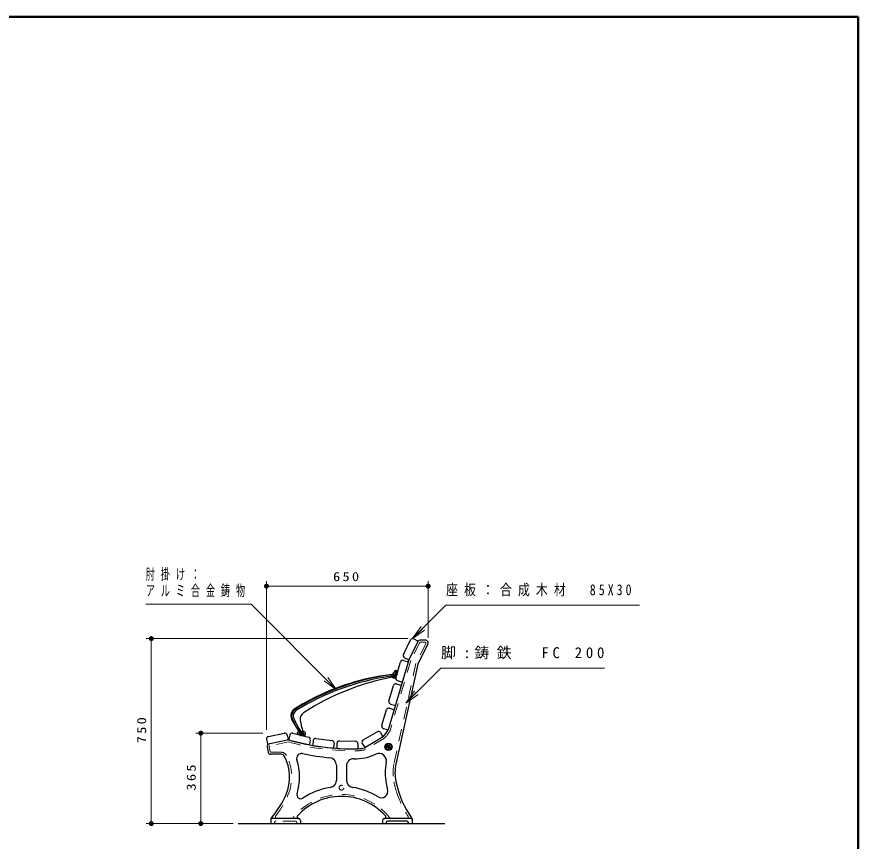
# Model space of a CAD drawing. Units: millimetres on the paper, scale 1:20. Extents: x -365 to 12, y -47 to 257.
# Drawn here: x -169.8 to 0, y 90.6 to 257 of the extents above; entities that cross this region are included whole.
import ezdxf

# ---------------------------------------------------------------- set-up
doc = ezdxf.new("R2010")
doc.units = ezdxf.units.MM
doc.linetypes.add('USER1', pattern=[4.5, 2.5, -2])
doc.linetypes.add('USER2', pattern=[6, 3, -1, 1, -1])
doc.layers.add('LY_1', color=4, linetype='Continuous', lineweight=25)
doc.layers.add('LY_2', color=7, linetype='Continuous', lineweight=13)
doc.styles.add('ＭＳ ゴシック', font='')
doc.styles.get('ＭＳ ゴシック').set_extended_font_data('MS Gothic')

# ---------------------------------------------------------------- blocks, each defined once
blk = doc.blocks.new('filled_dot')
at = {"color": 0, "linetype": 'Continuous', "lineweight": -2, "const_width": 1.25}
blk.add_lwpolyline([(-0.625, 0, 1), (0.625, 0, 1)], format="xyb", close=True, dxfattribs=at)

msp = doc.modelspace()

# ---------------------------------------------------------------- linework, layer by layer
at = {"layer": 'LY_1', "color": 7, "lineweight": 13}
for p, q in [((-119.378, 113.105), (-119.378, 143.086)), ((-86.763, 131.673), (-86.763, 143.086)), ((-119.378, 142.086), (-86.763, 142.086)), ((-89.967, 131.454), (-88.199, 133.929)), ((-89.967, 131.454), (-87.845, 133.576)), ((-87.492, 133.222), (-89.967, 131.454)), ((-90.883, 131.515), (-143.632, 131.515)), ((-142.632, 94.173), (-142.632, 131.515)), ((-105.255, 121.192), (-107.73, 122.96)), ((-105.255, 121.192), (-107.377, 123.313)), ((-107.023, 123.667), (-105.255, 121.192)), ((-91.28, 118.481), (-89.513, 120.956)), ((-91.28, 118.481), (-89.159, 120.602)), ((-88.805, 120.249), (-91.28, 118.481)), ((-120.127, 112.427), (-133.632, 112.427)), ((-132.632, 94.173), (-132.632, 112.427)), ((-126.132, 94.173), (-143.632, 94.173))]:
    msp.add_line(p, q, dxfattribs=at)
at = {"layer": 'LY_1'}
for p, q in [((-91.773, 128.324), (-90.331, 131.237)), ((-88.827, 130.895), (-90.65, 127.21)), ((-89.661, 131.463), (-88.899, 131.086)), ((-87.263, 131.173), (-88.378, 131.173)), ((-86.815, 130.452), (-88.857, 126.323)), ((-91.546, 127.654), (-90.784, 127.277)), ((-90.65, 127.21), (-94.828, 113.117)), ((-93.268, 123.658), (-92.344, 126.774)), ((-88.857, 126.323), (-93.266, 106.145)), ((-91.722, 127.111), (-90.907, 126.87)), ((-93.129, 122.366), (-92.314, 122.124)), ((-92.93, 123.037), (-92.115, 122.795)), ((-94.675, 118.912), (-93.751, 122.028)), ((-96.124, 114.023), (-95.2, 117.139)), ((-94.579, 117.476), (-93.764, 117.234)), ((-94.337, 118.291), (-93.522, 118.049)), ((-118.982, 111.741), (-115.803, 112.417)), ((-114.07, 112.408), (-110.909, 111.651)), ((-99.875, 111.054), (-97.081, 112.714)), ((-96.396, 112.539), (-95.962, 111.808)), ((-95.787, 113.401), (-94.972, 113.16)), ((-119.367, 111.148), (-119.19, 110.316)), ((-114.907, 111.073), (-119.013, 110.201)), ((-115.21, 112.031), (-115.033, 111.2)), ((-114.672, 112.038), (-114.87, 111.212)), ((-114.76, 111.031), (-110.918, 110.111)), ((-110.539, 111.048), (-110.737, 110.222)), ((-109.956, 110.942), (-110.064, 110.099)), ((-109.397, 111.374), (-106.173, 110.961)), ((-105.741, 110.402), (-105.849, 109.558)), ((-105.198, 110.361), (-105.215, 109.511)), ((-104.687, 110.851), (-101.438, 110.783)), ((-100.05, 110.369), (-99.616, 109.638)), ((-95.851, 111.699), (-99.572, 109.489)), ((-119.247, 109.64), (-119.019, 108.569)), ((-109.934, 109.931), (-106.016, 109.429)), ((-105.069, 109.358), (-101.12, 109.276)), ((-100.949, 110.273), (-100.966, 109.423)), ((-116.441, 108.173), (-118.53, 108.173)), ((-105.257, 105.981), (-105.257, 102.97)), ((-103.257, 105.763), (-103.257, 102.97)), ((-118.507, 95.098), (-118.507, 94.173)), ((-112.866, 95.173), (-118.307, 95.173)), ((-90.207, 95.173), (-95.649, 95.173)), ((-90.007, 95.11), (-90.007, 94.173)), ((-125.132, 94.173), (-83.382, 94.173)), ((-112.507, 94.823), (-112.507, 94.173)), ((-96.007, 94.823), (-96.007, 94.173)), ((-95.257, 94.373), (-95.257, 94.173)), ((-91.057, 94.673), (-94.957, 94.673)), ((-90.757, 94.373), (-90.757, 94.173))]:
    msp.add_line(p, q, dxfattribs=at)
at = {"layer": 'LY_1', "color": 7, "linetype": 'USER1', "lineweight": 13}
for p, q in [((-87.424, 130.773), (-88.316, 130.773)), ((-88.496, 130.662), (-90.276, 127.064)), ((-87.245, 130.485), (-89.238, 126.457)), ((-90.276, 127.064), (-94.457, 112.962)), ((-89.238, 126.457), (-93.657, 106.23)), ((-93.132, 124.115), (-93.427, 124.175)), ((-93.019, 124.496), (-93.299, 124.606)), ((-112.729, 112.087), (-112.685, 112.385)), ((-112.343, 111.994), (-112.247, 112.28)), ((-114.922, 110.661), (-118.68, 109.863)), ((-95.597, 111.385), (-99.418, 109.116)), ((-118.835, 109.625), (-118.645, 108.732)), ((-116.441, 108.573), (-118.449, 108.573)), ((-117.757, 94.373), (-117.757, 94.173)), ((-113.557, 94.673), (-117.457, 94.673)), ((-113.257, 94.373), (-113.257, 94.173))]:
    msp.add_line(p, q, dxfattribs=at)
at = {"layer": 'LY_1', "color": 7}
for p, q in [((-94.057, 124.072), (-93.995, 124.282)), ((-93.418, 125.054), (-93.925, 124.417)), ((-93.202, 124.934), (-93.525, 123.846)), ((-92.934, 124.967), (-93.368, 125.071)), ((-93.324, 123.466), (-92.898, 124.905)), ((-93.389, 123.433), (-93.807, 123.582)), ((-93.268, 123.658), (-93.461, 123.723)), ((-113.18, 112.249), (-113.054, 112.676)), ((-111.685, 111.837), (-113.144, 112.186)), ((-113.018, 112.465), (-111.914, 112.2)), ((-113.013, 112.712), (-112.208, 112.832)), ((-111.844, 112.775), (-112.056, 112.825)), ((-111.88, 111.883), (-111.839, 112.083)), ((-111.624, 111.876), (-111.544, 112.313)), ((-94.977, 109.681), (-95.259, 109.589)), ((-94.931, 109.538), (-95.213, 109.446)), ((-94.939, 109.796), (-95.114, 110.036)), ((-94.818, 109.884), (-94.992, 110.124)), ((-94.832, 109.467), (-94.832, 109.17)), ((-94.697, 109.884), (-94.522, 110.124)), ((-94.682, 109.467), (-94.682, 109.17)), ((-94.584, 109.538), (-94.302, 109.447)), ((-94.575, 109.796), (-94.401, 110.036)), ((-94.538, 109.681), (-94.256, 109.589))]:
    msp.add_line(p, q, dxfattribs=at)
at = {"layer": 'LY_1', "color": 7, "linetype": 'USER2', "lineweight": 13}
for p, q in [((-92.872, 124.245), (-93.513, 124.435)), ((-112.586, 111.834), (-112.43, 112.484))]:
    msp.add_line(p, q, dxfattribs=at)
at = {"layer": 'LY_1', "color": 7, "lineweight": 13}
for points in [[(-105.255, 121.192), (-122.507, 138.447), (-143.733, 138.447)], [(-89.967, 131.454), (-83.178, 138.243), (-44.139, 138.243)], [(-91.28, 118.481), (-84.209, 125.552), (-51.161, 125.552)]]:
    msp.add_lwpolyline(points, dxfattribs=at)
at = {"layer": 'LY_1', "color": 131}
for centre in [(-93.42, 124.097), (-112.129, 112.239)]:
    msp.add_circle(centre, 0.25, dxfattribs=at)
at = {"layer": 'LY_1', "color": 7}
msp.add_circle((-94.757, 109.673), 0.75, dxfattribs=at)
at = {"layer": 'LY_1', "color": 7, "linetype": 'USER1', "lineweight": 13}
msp.add_circle((-104.257, 101.423), 0.487, dxfattribs=at)
at = {"layer": 'LY_1'}
for centre, radius, start, end in [((-89.883, 131.015), 0.5, 63.67176, 153.67174), ((-88.966, 130.952), 0.15, 333.67178, 63.67176), ((-88.378, 130.673), 0.5, 89.99998, 153.67177), ((-87.263, 130.673), 0.5, 333.67181, 89.99998), ((-91.324, 128.102), 0.5, 153.67174, 243.67173), ((-90.718, 127.411), 0.15, 243.67174, 333.67178), ((-91.864, 126.632), 0.5, 73.48721, 163.48719), ((-90.95, 126.726), 0.15, 343.48723, 73.48721), ((-93.271, 121.886), 0.5, 73.48722, 163.4872), ((-92.788, 123.516), 0.5, 163.48719, 253.48717), ((-92.073, 122.939), 0.15, 253.4872, 343.48723), ((-92.357, 121.98), 0.15, 343.48724, 73.48722), ((-94.195, 118.77), 0.5, 163.4872, 253.48717), ((-94.721, 116.997), 0.5, 73.48722, 163.4872), ((-93.806, 117.091), 0.15, 343.48724, 73.48722), ((-93.48, 118.193), 0.15, 253.4872, 343.48724), ((-95.645, 113.881), 0.5, 163.4872, 253.48717), ((-115.699, 111.927), 0.5, 12.00001, 102), ((-114.186, 111.922), 0.5, 76.53198, 166.53197), ((-96.826, 112.284), 0.5, 30.7113, 120.71129), ((-101.379, 116.768), 7.5, 317.47953, 330.8675), ((-94.929, 113.303), 0.15, 253.4872, 343.48724), ((-118.878, 111.252), 0.5, 102, 191.99998), ((-115.18, 111.169), 0.15, 282.00003, 12.00001), ((-102.135, 155.265), 46, 253.87962, 271.45227), ((-114.725, 111.177), 0.15, 166.53197, 256.53202), ((-111.026, 111.165), 0.5, 346.532, 76.53198), ((-109.46, 110.878), 0.5, 82.6994, 172.69938), ((-106.236, 110.465), 0.5, 352.69942, 82.6994), ((-104.698, 110.351), 0.5, 88.80454, 178.80452), ((-101.449, 110.283), 0.5, 358.80456, 88.80454), ((-99.62, 110.624), 0.5, 120.71129, 210.71127), ((-96.091, 111.732), 0.15, 300.71132, 30.7113), ((-118.757, 109.744), 0.5, 102.00003, 191.9999), ((-119.044, 110.348), 0.15, 192, 282.00003), ((-110.883, 110.257), 0.15, 256.53202, 346.532), ((-109.915, 110.079), 0.15, 172.69938, 262.6994), ((-105.997, 109.577), 0.15, 262.69943, 352.69942), ((-105.066, 109.508), 0.15, 178.80452, 268.80455), ((-101.116, 109.426), 0.15, 268.80458, 358.80456), ((-101.379, 116.768), 7.5, 273.13215, 283.94301), ((-99.487, 109.714), 0.15, 210.71129, 300.71132), ((-118.53, 108.673), 0.5, 191.99991, 269.99996), ((-116.441, 107.373), 0.8, 27.60764, 89.99998), ((-123.707, 103.573), 9, 337.11993, 27.60761), ((-112.312, 107.333), 1, 78.01344, 198.25853), ((-123.707, 103.573), 11, 342.31669, 18.2585), ((-102.135, 155.265), 48, 258.01353, 264.64206), ((-106.757, 105.981), 1.5, 0, 84.64199), ((-101.757, 105.763), 1.5, 88.72237, 179.99996), ((-101.507, 116.973), 9.713, 268.72239, 295.41346), ((-96.696, 106.846), 1.5, 347.90591, 115.41335), ((-85.157, 104.373), 10.3, 167.90593, 191.74864), ((-85.157, 104.373), 8.3, 167.67523, 191.74863), ((-106.757, 102.97), 1.5, 279.28175, 0), ((-101.757, 102.97), 1.5, 179.99996, 260.71821), ((-73.703, 106.756), 22, 191.74864, 195.12244), ((-73.703, 106.756), 20, 191.74864, 215.20709), ((-112.465, 99.989), 0.8, 162.31664, 303.6807), ((-104.257, 87.673), 14, 99.28176, 123.68067), ((-104.257, 87.673), 14, 58.20286, 80.71814), ((-96.196, 100.677), 1.3, 238.20292, 15.12235), ((-131.815, 106.995), 17.8, 318.62709, 337.11994), ((-104.257, 87.673), 12, 42.36251, 137.63741), ((-118.307, 95.098), 0.2, 138.62719, 179.99996), ((-118.307, 94.973), 0.2, 89.99998, 179.99996), ((-112.866, 95.523), 0.35, 137.63744, 269.99995), ((-112.857, 94.823), 0.35, 0, 89.99998), ((-95.657, 94.823), 0.35, 89.99998, 179.99996), ((-95.649, 95.523), 0.35, 269.99996, 42.36247), ((-90.207, 94.973), 0.2, 0, 89.99998), ((-90.207, 95.11), 0.2, 0, 35.20693), ((-94.957, 94.373), 0.3, 89.99998, 179.99996), ((-91.057, 94.373), 0.3, 0, 89.99998)]:
    msp.add_arc(centre, radius, start, end, dxfattribs=at)
at = {"layer": 'LY_1', "color": 7, "linetype": 'USER1', "lineweight": 13}
for centre, radius, start, end in [((-88.316, 130.573), 0.2, 89.99998, 153.67185), ((-87.424, 130.573), 0.2, 333.67189, 89.99998), ((-101.379, 116.768), 7.9, 317.04647, 331.19235), ((-102.135, 155.265), 46.4, 254.00358, 271.46309), ((-118.639, 109.667), 0.2, 102.0002, 192.00002), ((-118.449, 108.773), 0.2, 191.99997, 269.99996), ((-101.379, 116.768), 7.9, 273.13215, 284.37604), ((-116.441, 107.373), 1.2, 27.60764, 89.99998), ((-123.707, 103.573), 9.4, 337.11993, 27.60761), ((-85.157, 104.373), 8.7, 167.67523, 191.74863), ((-73.703, 106.756), 20.4, 191.74864, 197.61348), ((-131.815, 106.995), 18.2, 321.80001, 337.11992), ((-104.257, 87.673), 12.4, 56.97293, 141.67249), ((-117.237, 95.523), 0.35, 141.79986, 269.99995), ((-114.377, 95.673), 0.5, 269.99996, 321.67259), ((-117.457, 94.373), 0.3, 89.99998, 179.99996), ((-113.557, 94.373), 0.3, 0, 89.99998)]:
    msp.add_arc(centre, radius, start, end, dxfattribs=at)
at = {"layer": 'LY_1', "color": 131}
for centre, radius, start, end in [((-87.266, 74.729), 50, 97.10647, 121.78019), ((-88.426, 77.112), 47.5, 96.06779, 115.96386), ((-87.266, 74.729), 49.7, 98.49646, 121.78019), ((-84.678, 74.613), 50, 100.01946, 122.97662), ((-94.128, 120.669), 3.25, 78.32659, 98.49646), ((-87.266, 74.729), 50.15, 115.96386, 121.78019), ((-112.809, 115.958), 1.65, 121.78019, 204.72751), ((-112.809, 115.958), 1.5, 121.78019, 202.24374), ((-112.809, 115.958), 1.5, 121.78019, 202.24374), ((-112.809, 115.958), 1.2, 121.78019, 202.24374), ((-100.313, 121.068), 14.7, 202.24374, 211.62602), ((-111.076, 115.3), 1.5, 122.97662, 188.1376), ((-100.683, 121.542), 15, 204.72751, 219.10378), ((-100.313, 121.068), 15, 202.24374, 216.76929), ((-97.712, 117.211), 15, 188.1376, 199.02687), ((-110.063, 115.064), 3.25, 211.62602, 233.82324)]:
    msp.add_arc(centre, radius, start, end, dxfattribs=at)
at = {"layer": 'LY_1', "color": 7}
for centre, radius, start, end in [((-93.674, 123.959), 0.4, 163.48721, 250.48721), ((-93.612, 124.168), 0.4, 141.51692, 163.48721), ((-93.379, 125.023), 0.05, 76.48721, 141.51692), ((-93.106, 124.906), 0.1, 76.48721, 163.48721), ((-92.946, 124.919), 0.05, 343.48721, 76.48721), ((-93.429, 123.818), 0.1, 163.48722, 251.48722), ((-93.372, 123.481), 0.05, 250.48721, 343.48721), ((-113.132, 112.235), 0.05, 163.532, 256.532), ((-113.041, 112.367), 0.1, 76.532, 163.532), ((-113.006, 112.662), 0.05, 98.5023, 163.532), ((-112.149, 112.436), 0.4, 76.532, 98.5023), ((-111.937, 112.103), 0.1, 348.532, 76.532), ((-111.937, 112.386), 0.4, 349.532, 76.532), ((-111.674, 111.886), 0.05, 256.532, 349.532), ((-94.757, 109.673), 0.6, 142.60129, 181.39829), ((-95.282, 109.661), 0.075, 181.39744, 288), ((-95.19, 109.375), 0.075, 107.99919, 214.60118), ((-94.757, 109.673), 0.6, 214.60131, 253.39832), ((-95.174, 109.992), 0.075, 35.9992, 142.60119), ((-94.932, 110.169), 0.075, 109.39743, 215.99999), ((-95, 109.752), 0.075, 288, 35.99919), ((-94.757, 109.673), 0.6, 70.6013, 109.39831), ((-94.907, 109.467), 0.075, 0, 107.99919), ((-94.907, 109.17), 0.075, 253.39744, 0.00001), ((-94.757, 109.929), 0.075, 216, 323.99919), ((-94.607, 109.467), 0.075, 71.99999, 179.99919), ((-94.607, 109.17), 0.075, 179.99917, 286.60118), ((-94.515, 109.752), 0.075, 143.99998, 251.99917), ((-94.757, 109.673), 0.6, 286.60131, 325.39832), ((-94.583, 110.169), 0.075, 323.99919, 70.60119), ((-94.34, 109.992), 0.075, 37.39743, 144), ((-94.325, 109.375), 0.075, 325.39744, 72), ((-94.757, 109.673), 0.6, 358.60131, 37.39832), ((-94.233, 109.661), 0.075, 251.99919, 358.6012)]:
    msp.add_arc(centre, radius, start, end, dxfattribs=at)
at = {"layer": 'LY_1', "linetype": 'USER1', "lineweight": 13}
for centre, radius, start, end in [((-73.703, 106.756), 20.4, 197.61348, 212.77339), ((-104.257, 87.673), 12.4, 38.3274, 56.97293), ((-94.138, 95.673), 0.5, 218.32762, 269.99996), ((-91.15, 95.523), 0.35, 269.99996, 32.77331)]:
    msp.add_arc(centre, radius, start, end, dxfattribs=at)
at = {"layer": 'LY_2', "lineweight": 50}
for p, q in [((0, 257), (-365, 257)), ((0, 0), (0, 257))]:
    msp.add_line(p, q, dxfattribs=at)

# ---------------------------------------------------------------- block references
at = {"layer": 'LY_1', "color": 7, "lineweight": 13, "xscale": 0.4, "yscale": 0.4}
msp.add_blockref('filled_dot', (-119.378, 142.086), dxfattribs=at)
for p, rotation in [((-86.763, 142.086), 180), ((-142.632, 131.515), 270), ((-132.632, 112.427), 270), ((-142.632, 94.173), 90), ((-132.632, 94.173), 90)]:
    msp.add_blockref('filled_dot', p, dxfattribs=dict(at, rotation=rotation))

# ---------------------------------------------------------------- texts
at = {"layer": 'LY_1', "color": 7, "style": 'ＭＳ ゴシック'}
for s, insert, char_height, attachment_point in [('\\T1.64;\\W0.6;肘掛け：', (-143.733, 144.397), 2.199, 4), ('\\T1.33;\\W1.15;650', (-103.086, 143.086), 1.833, 8), ('\\T1.64;\\W0.6;アルミ合金鋳物', (-143.733, 141.097), 2.199, 4), ('\\T1.51;\\W0.8;座板：合成木材\u300085X30', (-83.139, 141.243), 2.199, 4), ('\\T1.5;脚:鋳鉄\u3000FC\\~200', (-84.161, 128.552), 2.199, 4)]:
    msp.add_mtext(s, dxfattribs=dict(at, insert=insert, char_height=char_height, attachment_point=attachment_point))
at = {"layer": 'LY_1', "color": 7, "char_height": 1.833, "attachment_point": 8, "rotation": 90, "style": 'ＭＳ ゴシック'}
for s, insert in [('\\T1.33;\\W1.15;750', (-143.632, 113.259)), ('\\T1.33;\\W1.15;365', (-133.632, 103.717))]:
    msp.add_mtext(s, dxfattribs=dict(at, insert=insert))

doc.saveas('drawing.dxf')
